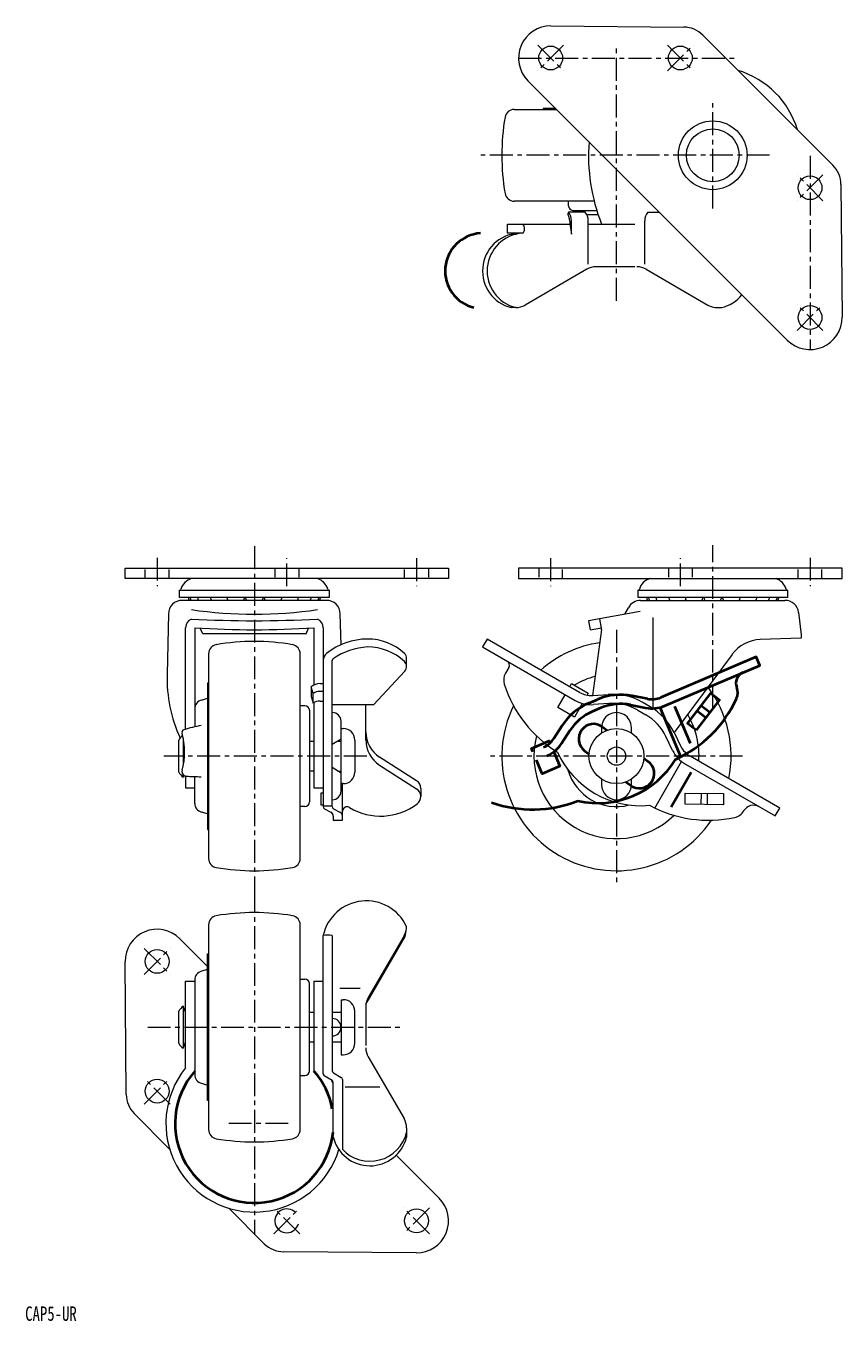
# Model space of a CAD drawing. Units: millimetres on the paper. Extents: x -594 to 361, y -421 to 342.
# Drawn here: x -364.3 to -186.3, y -419.6 to -137.2 of the extents above; entities that cross this region are included whole.
import ezdxf
from ezdxf.enums import TextEntityAlignment as Align

# ---------------------------------------------------------------- set-up
doc = ezdxf.new("R2010")
doc.units = ezdxf.units.MM
for name, pattern in [('CHAIN1', [8, 5, -1, 1, -1]), ('DASHED2', [3, 2, -1]), ('DOUBLE_CHAIN1', [8.8, 5, -1, 0.6, -0.6, 0.6, -1])]:
    doc.linetypes.add(name, pattern=pattern)
doc.layers.add('0-0', color=7, linetype='Continuous', lineweight=18)
doc.layers.add('0-1', color=4, linetype='DOUBLE_CHAIN1', lineweight=18)
doc.styles.add('ＭＳ ゴシック', font='')
doc.styles.get('ＭＳ ゴシック').set_extended_font_data('MS Gothic')

msp = doc.modelspace()

# ---------------------------------------------------------------- linework, layer by layer
at = {"layer": '0-0'}
for p, q in [((-249.813, -137.208), (-220.863, -137.468)), ((-216.674, -139.225), (-188.325, -167.575)), ((-198.257, -205.726), (-254.826, -149.157)), ((-251.52, -155.221), (-251.52, -155.421)), ((-248.762, -155.221), (-251.52, -155.221)), ((-257.856, -155.421), (-248.562, -155.421)), ((-186.568, -171.764), (-186.308, -200.713)), ((-240.383, -175.421), (-257.856, -175.421)), ((-246.02, -176.421), (-246.02, -175.421)), ((-245.02, -177.421), (-239.826, -177.421)), ((-228.662, -177.821), (-226.162, -177.821)), ((-245.723, -179.747), (-245.723, -180.421)), ((-239.506, -178.421), (-241.991, -178.421)), ((-241.686, -189.123), (-241.686, -179.738)), ((-241.686, -180.421), (-231.52, -180.421)), ((-229.355, -189.123), (-229.355, -179.738)), ((-241.99, -190.262), (-255.455, -198.08)), ((-231.52, -189.721), (-239.981, -189.721)), ((-229.051, -190.262), (-215.586, -198.08)), ((-257.464, -198.621), (-258.464, -198.621)), ((-213.577, -198.621), (-212.577, -198.621)), ((-298.758, -262.461), (-330.242, -262.461)), ((-230.263, -262.461), (-198.778, -262.461)), ((-333.242, -265.391), (-333.55, -278.576)), ((-295.601, -272.128), (-295.758, -265.391)), ((-230.376, -264.913), (-241.62, -266.896)), ((-233.67, -265.494), (-232.918, -264.064)), ((-195.799, -265.106), (-195.22, -269.961)), ((-241.62, -266.896), (-241.273, -268.866)), ((-238.794, -268.526), (-239.158, -266.462)), ((-227.52, -286.053), (-227.52, -266.18)), ((-329.5, -290.549), (-329.5, -268.417)), ((-327.5, -268.417), (-327.5, -290.038)), ((-325.777, -269.728), (-326.33, -268.495)), ((-303.223, -269.728), (-325.777, -269.728)), ((-303.223, -269.728), (-302.67, -268.495)), ((-301.5, -268.417), (-301.5, -280.905)), ((-299.5, -268.417), (-299.5, -307.437)), ((-263.737, -270.893), (-264.737, -272.625)), ((-243.558, -282.543), (-263.737, -270.893)), ((-241.273, -268.866), (-238.811, -268.432)), ((-238.789, -268.836), (-240.759, -283.204)), ((-264.737, -272.625), (-244.558, -284.275)), ((-324.5, -274.092), (-324.5, -318.749)), ((-304.5, -318.749), (-304.5, -274.092)), ((-297.5, -307.437), (-297.5, -275.591)), ((-281.3, -276.875), (-281.3, -275.143)), ((-210.321, -274.242), (-222.938, -291.288)), ((-288.5, -285.212), (-281.701, -277.896)), ((-259.001, -277.091), (-259.728, -278.349)), ((-324.7, -280.421), (-324.5, -280.421)), ((-300.182, -280.6), (-299.5, -280.6)), ((-299.5, -282.325), (-300.174, -282.325)), ((-326.038, -284.194), (-324.7, -283.821)), ((-301.5, -284.734), (-301.5, -303.369)), ((-300.174, -284.425), (-299.5, -284.425)), ((-288.5, -285.212), (-297.5, -285.212)), ((-290.2, -292.89), (-290.2, -285.212)), ((-240.696, -283.199), (-237.327, -282.955)), ((-237.183, -284.95), (-240.552, -285.194)), ((-228.154, -285.662), (-229.886, -284.662)), ((-303.5, -285.421), (-304.5, -285.421)), ((-302.5, -286.421), (-302.5, -306.421)), ((-230.886, -286.394), (-229.154, -287.394)), ((-295.6, -304.021), (-295.6, -288.821)), ((-295.6, -290.421), (-295.1, -290.421)), ((-238.77, -290.171), (-238.77, -291.377)), ((-232.27, -291.377), (-232.27, -290.171)), ((-331, -299.921), (-331, -292.921)), ((-330, -292.55), (-330, -298.418)), ((-302.5, -293.171), (-301.5, -293.171)), ((-295.6, -292.721), (-297.5, -293.921)), ((-296.312, -293.171), (-295.6, -293.171)), ((-292.6, -292.921), (-292.6, -299.921)), ((-223.282, -295.165), (-224.755, -292.125)), ((-222.955, -291.253), (-221.482, -294.292)), ((-295.6, -300.121), (-297.5, -298.921)), ((-279.121, -301.808), (-287.205, -296.631)), ((-287.205, -298.363), (-279.121, -303.54)), ((-227.16, -307.74), (-221.313, -297.612)), ((-330, -301.021), (-330, -300.503)), ((-329.852, -300.622), (-330, -301.021)), ((-327.5, -306.721), (-327.5, -300.88)), ((-301.5, -299.671), (-302.5, -299.671)), ((-296.312, -299.671), (-295.6, -299.671)), ((-238.77, -301.464), (-238.77, -302.671)), ((-232.27, -302.671), (-232.27, -301.464)), ((-301.5, -303.369), (-299.5, -303.369)), ((-295.1, -302.421), (-295.6, -302.421)), ((-295.3, -310.399), (-295.3, -302.421)), ((-278.2, -303.493), (-278.2, -305.225)), ((-217.058, -304.548), (-217.086, -306.948)), ((-215.687, -306.964), (-215.658, -304.564)), ((-303.5, -307.421), (-304.5, -307.421)), ((-299.5, -307.241), (-297.5, -307.241)), ((-324.7, -309.021), (-326.038, -308.647)), ((-299.232, -307.88), (-297.835, -308.614)), ((-297.232, -307.88), (-295.835, -308.614)), ((-207.766, -308.349), (-207.79, -308.39)), ((-324.5, -333.194), (-324.5, -377.866)), ((-304.5, -377.866), (-304.5, -333.194)), ((-299.5, -365.691), (-299.5, -335.538)), ((-297.5, -335.622), (-297.5, -365.036)), ((-281.841, -335.596), (-289.659, -349.061)), ((-330.763, -336.225), (-324.7, -342.288)), ((-342.453, -370.187), (-342.713, -341.238)), ((-324.7, -342.93), (-326.038, -343.304)), ((-327.5, -345.23), (-327.5, -365.83)), ((-304.5, -345.03), (-303.5, -345.03)), ((-302.5, -365.03), (-302.5, -346.03)), ((-301.5, -345.476), (-299.5, -345.476)), ((-301.5, -345.476), (-301.5, -365.116)), ((-291.445, -347.099), (-295.893, -347.099)), ((-295.6, -349.53), (-295.1, -349.53)), ((-331, -359.03), (-331, -352.03)), ((-329.5, -352.28), (-330, -350.93)), ((-330, -350.93), (-330, -360.13)), ((-302.5, -352.28), (-301.5, -352.28)), ((-297.5, -352.28), (-295.6, -352.28)), ((-292.6, -359.03), (-292.6, -352.03)), ((-290.2, -351.069), (-290.2, -359.53)), ((-330, -360.13), (-329.5, -358.78)), ((-301.5, -358.78), (-302.5, -358.78)), ((-295.6, -358.78), (-297.5, -358.78)), ((-289.659, -361.999), (-281.841, -375.465)), ((-304.5, -366.03), (-303.5, -366.03)), ((-297.547, -367.126), (-299.254, -366.122)), ((-297.253, -365.467), (-295.547, -366.471)), ((-295.3, -366.902), (-295.3, -382.138)), ((-326.038, -367.756), (-324.7, -368.13)), ((-297.3, -379.399), (-297.3, -367.557)), ((-294.721, -368.498), (-287.161, -368.498)), ((-324.5, -371.53), (-324.7, -371.53)), ((-332.982, -382.09), (-340.696, -374.376)), ((-281.3, -377.473), (-281.3, -379.473)), ((-283.564, -383.425), (-274.195, -392.794)), ((-312.346, -402.726), (-320.06, -395.012)), ((-279.208, -404.743), (-308.157, -404.483))]:
    msp.add_line(p, q, dxfattribs=at)
at = {"layer": '0-0', "lineweight": 40}
for p, q in [((-209.291, -281.434), (-209.273, -281.477)), ((-241.52, -284.845), (-239.679, -284.063)), ((-228.772, -283.929), (-232.086, -283.275)), ((-238.898, -285.904), (-240.739, -286.686)), ((-232.473, -285.238), (-229.159, -285.891)), ((-221.449, -296.555), (-226.018, -285.791)), ((-222.864, -285.543), (-219.46, -293.564)), ((-217.919, -286.567), (-216.02, -288.034)), ((-215.164, -286.926), (-217.063, -285.459)), ((-249.194, -292.598), (-247.362, -289.76)), ((-245.682, -290.845), (-247.514, -293.682)), ((-238.556, -290.064), (-237.593, -290.79)), ((-242.468, -295.255), (-241.504, -295.981)), ((-229.537, -296.86), (-228.573, -297.587)), ((-233.448, -302.052), (-232.485, -302.778)), ((-219.217, -299.982), (-223.574, -307.528))]:
    msp.add_line(p, q, dxfattribs=at)
at = {"layer": '0-0'}
for points in [[(-242.379, -177.821), (-246.016, -177.821), (-246.14, -178.221)], [(-259.298, -180.421), (-245.723, -180.421), (-245.323, -182.647), (-245.323, -179.738)], [(-256.048, -182.421), (-259.298, -182.421), (-259.298, -180.421)], [(-195.22, -269.961), (-195.22, -270.694), (-204.17, -271.006)], [(-324.7, -280.421), (-324.7, -312.421), (-324.5, -312.421)], [(-302.1, -281.293), (-302.1, -283.393), (-301.7, -284.842)], [(-301.7, -284.842), (-301.7, -282.742), (-302.1, -281.293)], [(-245.723, -281.293), (-245.323, -280.6), (-241.686, -282.7), (-241.937, -283.135)], [(-242.981, -284.943), (-244.686, -287.896), (-248.323, -285.796), (-246.723, -283.025)], [(-220.483, -298.175), (-200.911, -309.475), (-199.911, -307.743), (-219.483, -296.443)], [(-329.5, -300.777), (-329.5, -303.369), (-327.5, -303.369)], [(-299.5, -304.507), (-300, -304.507), (-300, -307.006), (-299.5, -307.006)], [(-297.3, -309.499), (-297.3, -310.399), (-295.3, -310.399)], [(-290.164, -350.534), (-289.4, -349.211), (-281.582, -335.746), (-281.416, -334.543)], [(-324.7, -371.53), (-324.7, -339.53), (-324.5, -339.53)], [(-329.5, -364.386), (-329.5, -345.476), (-327.5, -345.476)], [(-295.6, -349.53), (-295.6, -361.53), (-295.1, -361.53)]]:
    msp.add_lwpolyline(points, dxfattribs=at)
for points in [[(-272.145, -257.721), (-342.713, -257.721), (-342.713, -255.421), (-272.145, -255.421)], [(-256.876, -257.721), (-186.308, -257.721), (-186.308, -255.421), (-256.876, -255.421)], [(-298.2, -260.221), (-298.2, -261.821), (-330.8, -261.821), (-330.8, -260.221)], [(-230.82, -260.221), (-198.22, -260.221), (-198.22, -261.821), (-230.82, -261.821)], [(-220.53, -304.507), (-212.158, -304.606), (-212.187, -307.006), (-220.559, -306.906)]]:
    msp.add_lwpolyline(points, close=True, dxfattribs=at)
at = {"layer": '0-0', "lineweight": 40}
for points in [[(-225.07, -285.467), (-204.266, -276.636), (-205.048, -274.795), (-225.851, -283.626)], [(-253.743, -295.465), (-254.055, -294.728), (-250.189, -293.087), (-249.993, -293.549)], [(-249.177, -295.472), (-247.845, -298.61), (-251.711, -300.251), (-252.961, -297.306)]]:
    msp.add_lwpolyline(points, dxfattribs=at)
msp.add_lwpolyline([(-218.142, -290.782), (-220.042, -289.315), (-214.924, -282.689), (-213.024, -284.156)], close=True, dxfattribs=at)
at = {"layer": '0-0'}
for centre, radius in [((-249.876, -144.208), 2.6), ((-221.592, -144.208), 2.6), ((-214.52, -165.421), 7.5), ((-214.52, -165.421), 5.75), ((-193.307, -172.492), 2.6), ((-193.307, -200.776), 2.6), ((-235.52, -296.421), 6), ((-235.52, -296.421), 2), ((-335.713, -341.175), 2.6), ((-335.713, -369.459), 2.6), ((-279.145, -397.743), 2.6)]:
    msp.add_circle(centre, radius, dxfattribs=at)
for centre, radius, start, end in [((-249.876, -144.208), 7, 89.48513, 225.00001), ((-220.917, -143.468), 6, 45, 89.48513), ((-214.52, -165.421), 19.3, 16.74253, 73.25747), ((-210.02, -165.421), 50.5, 170.50576, 189.49424), ((-257.856, -157.421), 2, 89.99999, 170.50576), ((-200.604, -165.421), 41.016, 175.87277, 201.45119), ((-192.567, -171.817), 6, 0.51487, 45), ((-257.856, -173.421), 2, 189.49424, 270), ((-245.02, -176.421), 1, 180, 270), ((-248.323, -179.738), 3, 0, 39.73047), ((-244.686, -179.738), 3, 0, 39.73047), ((-226.355, -179.738), 3, 140.26953, 180), ((-256.798, -181.421), 1.25, 306.87024, 53.12976), ((-248.723, -179.747), 3, 0, 30.57807), ((-256.51, -190.63), 8.226, 93.75011, 256.26388), ((-255.51, -190.63), 8.226, 93.75011, 256.26388), ((-239.981, -193.721), 4, 90, 120.14054), ((-231.06, -193.721), 4, 59.85946, 90), ((-214.531, -190.63), 8.226, 283.73612, 320.80893), ((-257.464, -194.621), 4, 270, 300.14054), ((-213.577, -194.621), 4, 239.85946, 270), ((-193.307, -200.776), 7, 224.99999, 0.51487), ((-327.166, -261.032), 3.5, 108.9031, 162.99647), ((-301.834, -261.032), 3.5, 17.0035, 71.09686), ((-227.187, -261.032), 3.5, 108.9031, 162.99647), ((-201.854, -261.032), 3.5, 17.0035, 71.09686), ((-330.242, -265.461), 3, 89.99998, 178.65912), ((-330.8, -259.921), 0.3, 270.00002, 342.99648), ((-327, -261.436), 1.984, 191.17179, 211.08122), ((-326.618, -261.436), 1.984, 191.17179, 211.08122), ((-324.965, -261.436), 1.984, 191.17179, 211.08122), ((-322.178, -261.436), 1.984, 191.17179, 211.08122), ((-318.559, -261.436), 1.984, 191.17178, 211.08122), ((-322.178, -261.436), 1.984, 328.91878, 335.75464), ((-318.559, -261.436), 1.984, 328.91878, 348.8282), ((-314.5, -261.436), 1.984, 191.17178, 211.08122), ((-314.5, -261.436), 1.984, 328.91878, 348.8282), ((-310.441, -261.436), 1.984, 191.17178, 211.08122), ((-310.441, -261.436), 1.984, 328.91878, 348.8282), ((-306.822, -261.436), 1.984, 204.24535, 211.08122), ((-306.822, -261.436), 1.984, 328.91878, 348.82819), ((-304.035, -261.436), 1.984, 328.91878, 348.82819), ((-302.382, -261.436), 1.984, 328.91878, 348.82819), ((-302, -261.436), 1.984, 328.91878, 348.82818), ((-298.758, -265.461), 3, 1.34085, 89.99998), ((-298.2, -259.921), 0.3, 197.00351, 269.99996), ((-230.263, -265.461), 3, 89.99998, 152.24815), ((-230.82, -259.921), 0.3, 270.00002, 342.99648), ((-227.02, -261.436), 1.984, 191.17179, 211.08122), ((-226.638, -261.436), 1.984, 191.17179, 211.08122), ((-224.985, -261.436), 1.984, 191.17179, 211.08122), ((-222.198, -261.436), 1.984, 191.17179, 211.08122), ((-218.579, -261.436), 1.984, 191.17178, 211.08122), ((-222.198, -261.436), 1.984, 328.91878, 335.75464), ((-218.579, -261.436), 1.984, 328.91878, 348.8282), ((-214.52, -261.436), 1.984, 191.17178, 211.08122), ((-214.52, -261.436), 1.984, 328.91878, 348.8282), ((-210.462, -261.436), 1.984, 191.17178, 211.08122), ((-210.462, -261.436), 1.984, 328.91878, 348.8282), ((-206.843, -261.436), 1.984, 204.24535, 211.08122), ((-206.843, -261.436), 1.984, 328.91878, 348.82819), ((-204.056, -261.436), 1.984, 328.91878, 348.82819), ((-202.403, -261.436), 1.984, 328.91878, 348.82819), ((-202.02, -261.436), 1.984, 328.91878, 348.82818), ((-198.778, -265.461), 3, 6.7968, 89.99998), ((-198.22, -259.921), 0.3, 197.00351, 269.99996), ((-314.5, -172.883), 92.612, 261.46176, 278.53822), ((-327.5, -268.417), 2, 112.02639, 179.99999), ((-314.5, 17.381), 284.277, 267.22759, 272.77239), ((-301.5, -268.417), 2, 359.99997, 67.97357), ((-314.5, -80.149), 188.716, 266.04995, 273.95003), ((-289.743, -285.392), 14.5, 90.22611, 128.35834), ((-289.806, -282.693), 11.8, 47.13929, 90.03035), ((-239.779, -268.7), 1, 352.18958, 10), ((-203.891, -279.001), 8, 92.00003, 143.32582), ((-322.5, -274.092), 2, 99.59416, 180.00002), ((-314.5, -321.421), 50, 80.40593, 99.59409), ((-306.5, -274.092), 2, 0, 80.40585), ((-289.036, -287.104), 14.5, 93.02207, 124.67273), ((-289.806, -284.425), 11.8, 47.13929, 90.03035), ((-235.52, -296.421), 25, 98.3826, 131.33708), ((-297.5, -275.591), 2, 128.35834, 180.00001), ((-297, -275.591), 0.5, 124.67273, 180.00001), ((-282.8, -275.143), 1.5, 0, 47.13929), ((-282.8, -276.875), 1.5, 317.10141, 47.13928), ((-259.867, -276.591), 1, 330, 60), ((-301.559, -279.324), 32, 178.65912, 204.29943), ((-257.13, -279.849), 3, 150.00001, 197.70704), ((-235.52, -296.421), 18, 104.9932, 120.73242), ((-300.182, -283.6), 3, 90, 129.73047), ((-300.174, -285.325), 3, 90, 120.57807), ((-234.267, -272.549), 27, 197.70704, 238.39972), ((-235.52, -296.421), 25, 348.66293, 36.9648), ((-325.5, -286.121), 2, 105.60569, 180.00001), ((-300.174, -287.425), 3, 90, 120.57807), ((-241.058, -278.212), 7, 240, 274.1503), ((-241.058, -278.212), 5, 240, 274.1503), ((-236.386, -295.921), 13, 59.99999, 94.1503), ((-236.386, -295.921), 11, 59.99999, 94.1503), ((-303.5, -286.421), 1, 0, 89.99998), ((-297.5, -288.821), 1.9, 0, 90), ((-235.52, -296.421), 25, 153.97268, 326.02733), ((-235.52, -290.171), 3.25, 0, 180.00001), ((-234.654, -296.921), 11, 25.8497, 59.99999), ((-234.654, -296.921), 13, 25.8497, 59.99999), ((-235.52, -296.421), 18, 356.3878, 30.27582), ((-329.7, -291.235), 0.6, 107.05878, 195.80493), ((-321.075, -319.342), 30, 99.64165, 107.05878), ((-295.1, -292.921), 2.5, 0, 90), ((-328.349, -294.326), 3, 126.64932, 152.07177), ((-344.71, -295.484), 15, 344.39513, 15.80493), ((-283.7, -291.157), 6.5, 179.99999, 237.36388), ((-283.7, -292.89), 6.5, 179.99999, 237.36388), ((-235.52, -296.421), 18, 165.8438, 314.15619), ((-230.22, -287.241), 20, 204.53533, 275.46466), ((-216.983, -292.112), 7, 205.84971, 240), ((-216.983, -292.112), 5, 205.84971, 240), ((-328.349, -298.516), 3, 207.92826, 236.61915), ((-329.3, -299.788), 1, 164.39513, 266.05076), ((-325.925, -250.905), 50, 266.05076, 269.79974), ((-295.1, -299.921), 2.5, 270, 0), ((-280.2, -303.493), 2, 0, 57.3639), ((-235.52, -296.421), 11, 195.60874, 284.39123), ((-297.5, -304.021), 1.9, 270, 0), ((-280.2, -305.225), 2, 307.07022, 57.3639), ((-235.52, -302.671), 3.25, 180.00001, 0), ((-325.5, -306.721), 2, 179.99999, 254.3943), ((-303.5, -306.421), 1, 270.00002, 0), ((-299, -307.437), 0.5, 179.99999, 242.30345), ((-297, -307.437), 0.5, 179.99999, 242.30328), ((-294.3, -308.473), 1, 59.07875, 180.00001), ((-286.979, -296.251), 13.246, 239.07875, 307.07022), ((-215.474, -283.399), 27, 241.60028, 282.29296), ((-205.625, -309.64), 2.5, 59.99999, 149.5104), ((-298.3, -309.499), 1, 0, 62.30346), ((-296.3, -309.499), 1, 0, 62.30329), ((-210.364, -306.849), 3, 282.29296, 330), ((-322.5, -318.749), 2, 179.99998, 260.40583), ((-306.5, -318.749), 2, 279.59415, 0), ((-314.5, -271.421), 50, 260.40591, 279.59407), ((-290.071, -337.627), 9.657, 24.732, 167.50662), ((-322.5, -333.194), 2, 99.49424, 180.00001), ((-314.5, -381.03), 50.5, 80.50576, 99.49424), ((-306.5, -333.194), 2, 0, 80.50576), ((-335.713, -341.175), 7, 44.99999, 180.51487), ((-298.5, -340.751), 5.308, 80.04873, 100.85909), ((-297.6, -335.622), 0.1, 0, 80.04873), ((-285.3, -333.587), 4, 329.85946, 0), ((-325.5, -345.23), 2, 105.60569, 180.00001), ((-303.5, -346.03), 1, 0, 90), ((-295.1, -352.03), 2.5, 0, 90), ((-286.2, -351.069), 4, 149.85946, 180), ((-328.349, -353.435), 3, 123.38085, 152.07174), ((-297.5, -355.53), 1.9, 270, 90), ((-328.349, -357.625), 3, 207.92826, 236.61915), ((-295.1, -359.03), 2.5, 270, 0), ((-286.2, -359.991), 4, 180, 210.14054), ((-314.5, -376.53), 19.3, 141.00504, 342.90054), ((-325.5, -365.83), 2, 179.99999, 254.3943), ((-303.5, -365.03), 1, 270, 0), ((-299, -365.691), 0.5, 180, 239.53715), ((-314.5, -376.53), 19.3, 26.97671, 29.45835), ((-297, -365.036), 0.5, 180, 239.53715), ((-295.8, -366.902), 0.5, 0, 59.53715), ((-297.8, -367.557), 0.5, 0, 59.53715), ((-336.453, -370.133), 6, 180.51487, 225), ((-285.3, -377.473), 4, 0, 30.14054), ((-322.5, -377.866), 2, 180, 260.50576), ((-306.5, -377.866), 2, 279.49424, 0), ((-314.5, -330.03), 50.5, 260.50576, 279.49424), ((-289.291, -377.52), 8.226, 193.20761, 346.26388), ((-289.291, -376.52), 8.226, 223.07754, 346.26388), ((-307.429, -397.743), 2.6, 43.81658, 346.11925), ((-279.145, -397.743), 7, 269.48513, 45.00001), ((-308.103, -398.483), 6, 225, 269.48513)]:
    msp.add_arc(centre, radius, start, end, dxfattribs=at)
at = {"layer": '0-0', "lineweight": 40}
for centre, radius, start, end in [((-264.663, -190.63), 8.226, 93.75011, 256.26388), ((-206.972, -280.5), 2.5, 113, 202.5104), ((-212.053, -282.606), 3, 335.29296, 23), ((-236.441, -296.811), 13, 113, 147.15031), ((-234.6, -296.03), 13, 78.8497, 113), ((-234.6, -296.03), 11, 78.8497, 113), ((-227.805, -279.023), 5, 258.8497, 293), ((-233.856, -272.575), 27, 294.60028, 335.29296), ((-236.441, -296.811), 11, 113, 147.15031), ((-227.805, -279.023), 7, 258.8497, 293), ((-240.512, -292.659), 3.25, 53, 232.99999), ((-253.395, -289.885), 5, 293, 327.1503), ((-253.395, -289.885), 7, 293, 327.1503), ((-239.662, -286.663), 20, 257.53533, 328.46466), ((-230.529, -300.182), 3.25, 233.00001, 53), ((-253.831, -281.053), 27, 250.70704, 291.39972), ((-314.5, -376.53), 17.3, 138.71571, 353.80937), ((-314.5, -376.53), 17.3, 10.68575, 41.28429)]:
    msp.add_arc(centre, radius, start, end, dxfattribs=at)
at = {"layer": '0-1', "linetype": 'CHAIN1'}
for p, q in [((-247.047, -141.379), (-252.704, -147.036)), ((-252.704, -141.379), (-247.047, -147.036)), ((-235.52, -197.152), (-235.52, -142.152)), ((-224.42, -147.036), (-218.763, -141.379)), ((-224.42, -141.379), (-218.763, -147.036)), ((-256.876, -144.208), (-209.19, -144.208)), ((-214.52, -177.035), (-214.52, -153.867)), ((-202.139, -165.421), (-265.52, -165.421)), ((-193.307, -165.552), (-193.307, -207.776)), ((-190.479, -175.32), (-196.136, -169.663)), ((-190.479, -169.663), (-196.136, -175.32)), ((-196.136, -203.605), (-190.479, -197.948)), ((-190.479, -203.605), (-196.136, -197.948)), ((-314.5, -250.674), (-314.5, -326.421)), ((-214.52, -286.154), (-214.52, -250.42)), ((-335.713, -253.162), (-335.713, -259.399)), ((-307.429, -259.399), (-307.429, -253.266)), ((-279.145, -253.266), (-279.145, -259.399)), ((-249.876, -253.266), (-249.876, -259.399)), ((-221.592, -259.399), (-221.592, -253.266)), ((-193.307, -253.162), (-193.307, -259.399)), ((-235.52, -268.921), (-235.52, -323.921)), ((-289.973, -296.421), (-334.262, -296.421)), ((-208.02, -296.421), (-263.02, -296.421)), ((-314.5, -325.53), (-314.5, -400.83)), ((-338.542, -344.003), (-332.885, -338.346)), ((-338.542, -338.346), (-332.885, -344.003)), ((-337.769, -355.53), (-282.769, -355.53)), ((-338.542, -372.287), (-332.885, -366.631)), ((-332.885, -372.287), (-338.542, -366.631)), ((-307.098, -376.53), (-320.998, -376.53)), ((-310.257, -400.572), (-304.601, -394.915)), ((-304.601, -400.572), (-310.257, -394.915)), ((-276.316, -400.572), (-281.973, -394.915)), ((-276.316, -394.915), (-281.973, -400.572))]:
    msp.add_line(p, q, dxfattribs=at)
at = {"layer": '0-1', "linetype": 'DASHED2'}
for p, q in [((-338.313, -257.721), (-338.313, -255.421)), ((-333.113, -257.721), (-333.113, -255.421)), ((-310.029, -255.421), (-310.029, -257.721)), ((-304.829, -255.421), (-304.829, -257.721)), ((-281.745, -257.721), (-281.745, -255.421)), ((-276.545, -255.421), (-276.545, -257.721)), ((-252.476, -255.421), (-252.476, -257.721)), ((-247.276, -257.721), (-247.276, -255.421)), ((-224.192, -255.421), (-224.192, -257.721)), ((-218.992, -255.421), (-218.992, -257.721)), ((-195.907, -257.721), (-195.907, -255.421)), ((-190.707, -257.721), (-190.707, -255.421))]:
    msp.add_line(p, q, dxfattribs=at)

# ---------------------------------------------------------------- texts
at = {"layer": '0-0', "style": 'ＭＳ ゴシック', "width": 0.75}
msp.add_text('CAP5-UR', height=3.152, dxfattribs=at).set_placement((-364.5, -420.5), align=Align.BOTTOM_LEFT)

doc.saveas('drawing.dxf')
